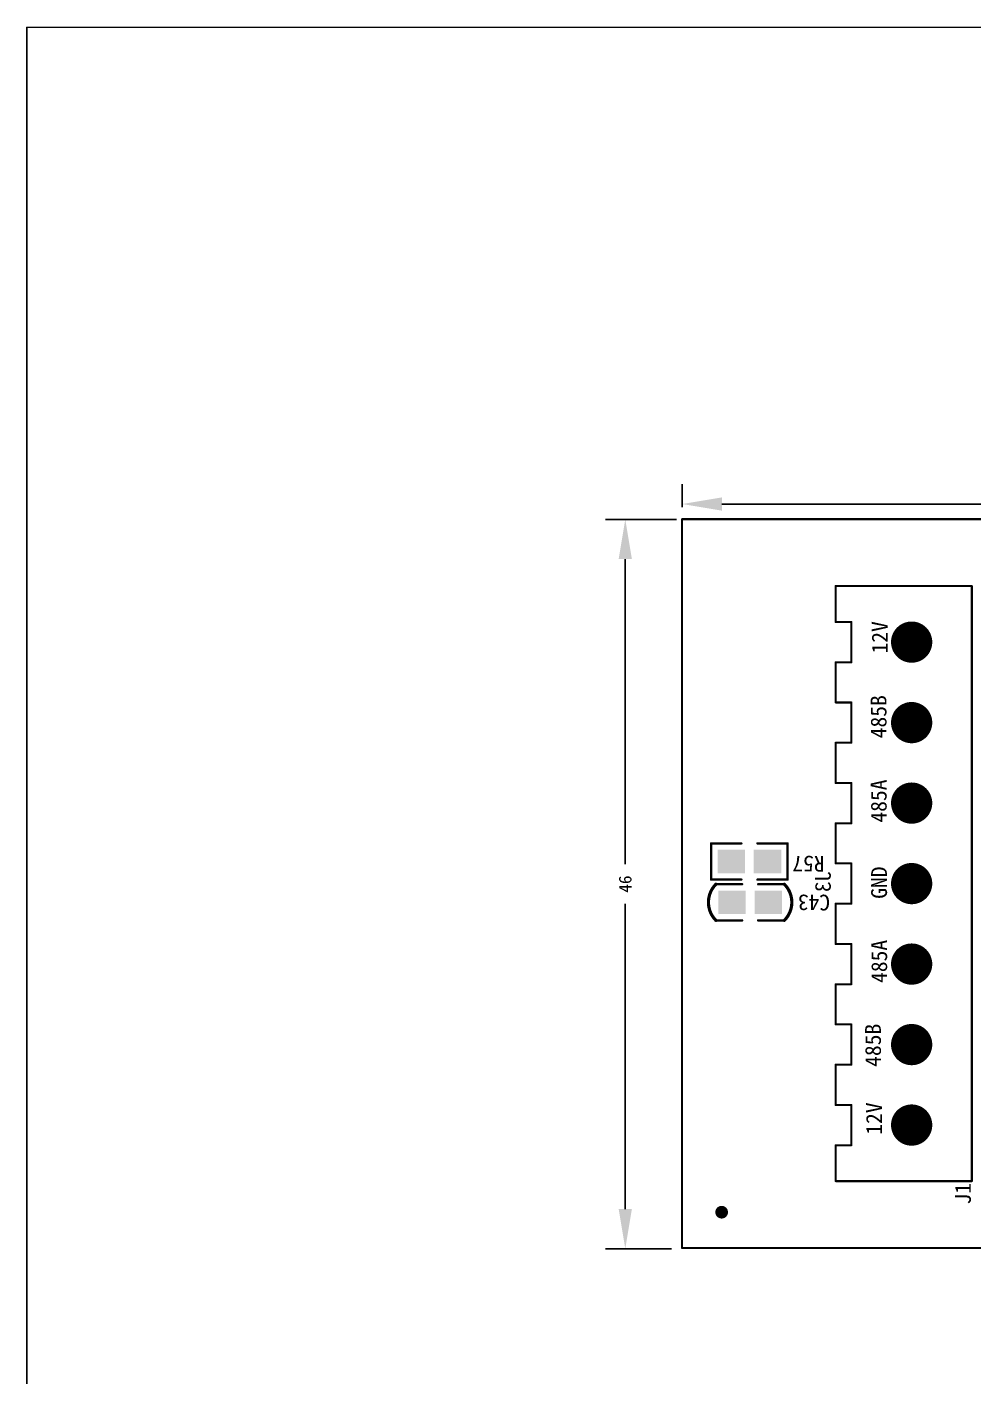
# Model space of a CAD drawing. Header units: millimetres. Extents: x 2043 to 2402, y 736 to 931.
# Drawn here: x 2042.6 to 2102.3, y 845.7 to 930.9 of the extents above; entities that cross this region are included whole.
import ezdxf

# ---------------------------------------------------------------- set-up
doc = ezdxf.new("R2010")
doc.units = ezdxf.units.MM
for name, color, linetype in [('BottomOverlay', 54, 'Continuous'), ('BottomSolder', 6, 'Continuous'), ('TopSolder', 216, 'Continuous')]:
    doc.layers.add(name, color=color, linetype=linetype)
doc.styles.get("Standard").update_dxf_attribs({"font": '', "height": 0.8})
doc.styles.get('Standard').set_extended_font_data('SimHei')
doc.dimstyles.new('ISO-25', dxfattribs={"dimtxt": 2.5, "dimasz": 2.5, "dimexe": 1.25, "dimexo": 0.625, "dimtad": 1, "dimtxsty": 'Standard', "dimcen": 2.5, "dimadec": 0, "dimazin": 0, "dimtfac": 1, "dimtmove": 0, "dimatfit": 3, "dimfxl": 1, "dimarcsym": 0})

# ---------------------------------------------------------------- blocks, each defined once
blk = doc.blocks.new('H______7_B_20')
at = {"layer": 'BottomOverlay', "const_width": 0.127}
for points in [[(-18.78, 4.8), (-16.51, 4.8)], [(-18.78, 1), (-18.78, 4.8)], [(-16.51, 3.8), (-16.51, 4.8)], [(-13.97, 4.8), (-11.43, 4.8)], [(-13.97, 3.8), (-13.97, 4.8)], [(-11.43, 3.8), (-11.43, 4.8)], [(-8.89, 4.8), (-6.35, 4.8)], [(-8.89, 3.8), (-8.89, 4.8)], [(-6.35, 3.8), (-6.35, 4.8)], [(-3.81, 4.8), (-1.27, 4.8)], [(-3.81, 3.8), (-3.81, 4.8)], [(-1.27, 3.8), (-1.27, 4.8)], [(1.27, 3.8), (1.27, 4.8)], [(1.27, 4.8), (3.81, 4.8)], [(3.81, 3.8), (3.81, 4.8)], [(6.35, 3.8), (6.35, 4.8)], [(6.35, 4.8), (8.89, 4.8)], [(8.89, 3.8), (8.89, 4.8)], [(11.43, 3.8), (11.43, 4.8)], [(11.43, 4.8), (13.97, 4.8)], [(13.97, 3.8), (13.97, 4.8)], [(16.51, 3.8), (16.51, 4.8)], [(16.51, 4.8), (18.78, 4.8)], [(16.51, 3.8), (16.51, 4.8)], [(18.78, -1), (18.78, 4.8)], [(-16.51, 3.8), (-13.97, 3.8)], [(-11.43, 3.8), (-8.89, 3.8)], [(-6.35, 3.8), (-3.81, 3.8)], [(-1.27, 3.8), (1.27, 3.8)], [(3.81, 3.8), (6.35, 3.8)], [(8.89, 3.8), (11.43, 3.8)], [(13.97, 3.8), (16.51, 3.8)], [(-18.78, -3.8), (-18.78, 1)], [(18.78, -3.8), (18.78, -1)], [(-18.78, -3.8), (18.78, -3.8)]]:
    blk.add_lwpolyline(points, dxfattribs=at)
at = {"layer": 'BottomOverlay', "const_width": 0.0635}
for points in [[(-18.812, 4.8, 1), (-18.748, 4.8, 1)], [(-18.812, 4.8, 1), (-18.748, 4.8, 1)], [(-16.542, 4.8, 1), (-16.478, 4.8, 1)], [(-16.542, 4.8, 1), (-16.478, 4.8, 1)], [(-14.002, 4.8, 1), (-13.938, 4.8, 1)], [(-14.002, 4.8, 1), (-13.938, 4.8, 1)], [(-11.462, 4.8, 1), (-11.398, 4.8, 1)], [(-11.462, 4.8, 1), (-11.398, 4.8, 1)], [(-8.922, 4.8, 1), (-8.858, 4.8, 1)], [(-8.922, 4.8, 1), (-8.858, 4.8, 1)], [(-6.382, 4.8, 1), (-6.318, 4.8, 1)], [(-6.382, 4.8, 1), (-6.318, 4.8, 1)], [(-3.842, 4.8, 1), (-3.778, 4.8, 1)], [(-3.842, 4.8, 1), (-3.778, 4.8, 1)], [(-1.302, 4.8, 1), (-1.238, 4.8, 1)], [(-1.302, 4.8, 1), (-1.238, 4.8, 1)], [(1.238, 4.8, 1), (1.302, 4.8, 1)], [(1.238, 4.8, 1), (1.302, 4.8, 1)], [(3.778, 4.8, 1), (3.842, 4.8, 1)], [(3.778, 4.8, 1), (3.842, 4.8, 1)], [(6.318, 4.8, 1), (6.382, 4.8, 1)], [(6.318, 4.8, 1), (6.382, 4.8, 1)], [(8.858, 4.8, 1), (8.922, 4.8, 1)], [(8.858, 4.8, 1), (8.922, 4.8, 1)], [(11.398, 4.8, 1), (11.462, 4.8, 1)], [(11.398, 4.8, 1), (11.462, 4.8, 1)], [(13.938, 4.8, 1), (14.002, 4.8, 1)], [(13.938, 4.8, 1), (14.002, 4.8, 1)], [(16.478, 4.8, 1), (16.542, 4.8, 1)], [(16.478, 4.8, 1), (16.542, 4.8, 1)], [(16.478, 4.8, 1), (16.542, 4.8, 1)], [(18.748, 4.8, 1), (18.812, 4.8, 1)], [(18.748, 4.8, 1), (18.812, 4.8, 1)], [(-16.542, 3.8, 1), (-16.478, 3.8, 1)], [(-16.542, 3.8, 1), (-16.478, 3.8, 1)], [(-14.002, 3.8, 1), (-13.938, 3.8, 1)], [(-14.002, 3.8, 1), (-13.938, 3.8, 1)], [(-11.462, 3.8, 1), (-11.398, 3.8, 1)], [(-11.462, 3.8, 1), (-11.398, 3.8, 1)], [(-8.922, 3.8, 1), (-8.858, 3.8, 1)], [(-8.922, 3.8, 1), (-8.858, 3.8, 1)], [(-6.382, 3.8, 1), (-6.318, 3.8, 1)], [(-6.382, 3.8, 1), (-6.318, 3.8, 1)], [(-3.842, 3.8, 1), (-3.778, 3.8, 1)], [(-3.842, 3.8, 1), (-3.778, 3.8, 1)], [(-1.302, 3.8, 1), (-1.238, 3.8, 1)], [(-1.302, 3.8, 1), (-1.238, 3.8, 1)], [(1.238, 3.8, 1), (1.302, 3.8, 1)], [(1.238, 3.8, 1), (1.302, 3.8, 1)], [(3.778, 3.8, 1), (3.842, 3.8, 1)], [(3.778, 3.8, 1), (3.842, 3.8, 1)], [(6.318, 3.8, 1), (6.382, 3.8, 1)], [(6.318, 3.8, 1), (6.382, 3.8, 1)], [(8.858, 3.8, 1), (8.922, 3.8, 1)], [(8.858, 3.8, 1), (8.922, 3.8, 1)], [(11.398, 3.8, 1), (11.462, 3.8, 1)], [(11.398, 3.8, 1), (11.462, 3.8, 1)], [(13.938, 3.8, 1), (14.002, 3.8, 1)], [(13.938, 3.8, 1), (14.002, 3.8, 1)], [(16.478, 3.8, 1), (16.542, 3.8, 1)], [(16.478, 3.8, 1), (16.542, 3.8, 1)], [(16.478, 3.8, 1), (16.542, 3.8, 1)], [(-18.812, 1, 1), (-18.748, 1, 1)], [(-18.812, 1, 1), (-18.748, 1, 1)], [(18.748, -1, 1), (18.812, -1, 1)], [(18.748, -1, 1), (18.812, -1, 1)], [(-18.812, -3.8, 1), (-18.748, -3.8, 1)], [(-18.812, -3.8, 1), (-18.748, -3.8, 1)], [(18.748, -3.8, 1), (18.812, -3.8, 1)], [(18.748, -3.8, 1), (18.812, -3.8, 1)]]:
    blk.add_lwpolyline(points, format="xyb", close=True, dxfattribs=at)
at = {"layer": 'BottomSolder', "const_width": 1.302}
for points in [[(-15.891, 0, 1), (-14.589, 0, 1)], [(-10.811, 0, 1), (-9.509, 0, 1)], [(-5.731, 0, 1), (-4.429, 0, 1)], [(-0.651, 0, 1), (0.651, 0, 1)], [(4.429, 0, 1), (5.731, 0, 1)], [(9.509, 0, 1), (10.811, 0, 1)], [(14.589, 0, 1), (15.891, 0, 1)]]:
    blk.add_lwpolyline(points, format="xyb", close=True, dxfattribs=at)
at = {"layer": 'TopSolder', "const_width": 1.302}
for points in [[(-15.891, 0, 1), (-14.589, 0, 1)], [(-10.811, 0, 1), (-9.509, 0, 1)], [(-5.731, 0, 1), (-4.429, 0, 1)], [(-0.651, 0, 1), (0.651, 0, 1)], [(4.429, 0, 1), (5.731, 0, 1)], [(9.509, 0, 1), (10.811, 0, 1)], [(14.589, 0, 1), (15.891, 0, 1)]]:
    blk.add_lwpolyline(points, format="xyb", close=True, dxfattribs=at)
blk = doc.blocks.new('0805C_B_73')
at = {"layer": 'BottomOverlay', "const_width": 0.2}
for points in [[(-2.159, -1.143, -0.414214), (-2.159, 1.143)], [(2.159, 1.143, -0.414214), (2.159, -1.143)]]:
    blk.add_lwpolyline(points, format="xyb", dxfattribs=at)
at = {"layer": 'BottomOverlay'}
for points, const_width in [([(-2.209, 1.143, 1), (-2.109, 1.143, 1)], 0.1), ([(-2.197, 1.143, 1), (-2.121, 1.143, 1)], 0.075), ([(-0.546, 1.143, 1), (-0.47, 1.143, 1)], 0.075), ([(0.47, 1.143, 1), (0.546, 1.143, 1)], 0.075), ([(2.109, 1.143, 1), (2.209, 1.143, 1)], 0.1), ([(2.121, 1.143, 1), (2.197, 1.143, 1)], 0.075), ([(-2.209, -1.143, 1), (-2.109, -1.143, 1)], 0.1), ([(-2.197, -1.143, 1), (-2.121, -1.143, 1)], 0.075), ([(-0.546, -1.143, 1), (-0.47, -1.143, 1)], 0.075), ([(0.47, -1.143, 1), (0.546, -1.143, 1)], 0.075), ([(2.109, -1.143, 1), (2.209, -1.143, 1)], 0.1), ([(2.121, -1.143, 1), (2.197, -1.143, 1)], 0.075)]:
    blk.add_lwpolyline(points, format="xyb", close=True, dxfattribs=dict(at, const_width=const_width))
at = {"layer": 'BottomOverlay', "const_width": 0.15}
for points in [[(-0.508, 1.143), (-2.159, 1.143)], [(2.159, 1.143), (0.508, 1.143)], [(-0.508, -1.143), (-2.159, -1.143)], [(2.159, -1.143), (0.508, -1.143)]]:
    blk.add_lwpolyline(points, dxfattribs=at)
at = {"layer": 'BottomSolder'}
for points in [[(-2.007, -0.737), (-0.279, -0.737), (-2.007, 0.737), (-0.279, 0.737)], [(0.279, -0.737), (2.007, -0.737), (0.279, 0.737), (2.007, 0.737)]]:
    blk.add_solid(points, dxfattribs=at)
blk = doc.blocks.new('0805_B_116')
at = {"layer": 'BottomOverlay', "const_width": 0.15}
for points in [[(-0.508, 1.143), (-2.413, 1.143)], [(-2.413, -1.143), (-2.413, 1.143)], [(2.413, 1.143), (0.508, 1.143)], [(2.413, -1.143), (2.413, 1.143)], [(-0.508, -1.143), (-2.413, -1.143)], [(2.413, -1.143), (0.508, -1.143)]]:
    blk.add_lwpolyline(points, dxfattribs=at)
at = {"layer": 'BottomOverlay', "const_width": 0.075}
for points in [[(-2.451, 1.143, 1), (-2.375, 1.143, 1)], [(-2.451, 1.143, 1), (-2.375, 1.143, 1)], [(-0.546, 1.143, 1), (-0.47, 1.143, 1)], [(0.47, 1.143, 1), (0.546, 1.143, 1)], [(2.375, 1.143, 1), (2.451, 1.143, 1)], [(2.375, 1.143, 1), (2.451, 1.143, 1)], [(-2.451, -1.143, 1), (-2.375, -1.143, 1)], [(-2.451, -1.143, 1), (-2.375, -1.143, 1)], [(-0.546, -1.143, 1), (-0.47, -1.143, 1)], [(0.47, -1.143, 1), (0.546, -1.143, 1)], [(2.375, -1.143, 1), (2.451, -1.143, 1)], [(2.375, -1.143, 1), (2.451, -1.143, 1)]]:
    blk.add_lwpolyline(points, format="xyb", close=True, dxfattribs=at)
at = {"layer": 'BottomSolder'}
for points in [[(-2.007, -0.737), (-0.279, -0.737), (-2.007, 0.737), (-0.279, 0.737)], [(0.279, -0.737), (2.007, -0.737), (0.279, 0.737), (2.007, 0.737)]]:
    blk.add_solid(points, dxfattribs=at)
blk = doc.blocks.new('*D209')
at = {"color": 0, "lineweight": -2}
for p, q in [((2083.974, 900.615), (2083.974, 902.065)), ((2298.979, 900.45), (2298.979, 902.065)), ((2086.474, 900.815), (2189.899, 900.815)), ((2296.479, 900.815), (2193.054, 900.815))]:
    blk.add_line(p, q, dxfattribs=at)
at = {"color": 0}
for points in [[(2086.474, 901.232), (2086.474, 900.398), (2083.974, 900.815)], [(2296.479, 901.232), (2296.479, 900.398), (2298.979, 900.815)]]:
    blk.add_solid(points, dxfattribs=at)
at = {"layer": 'Defpoints', "color": 0}
for p in [(2298.979, 900.815), (2083.974, 899.99), (2298.979, 899.825)]:
    blk.add_point(p, dxfattribs=at)
at = {"color": 0, "insert": (2191.477, 900.815), "char_height": 0.8, "attachment_point": 5}
blk.add_mtext('215', dxfattribs=at)
blk = doc.blocks.new('*D210')
at = {"color": 0, "lineweight": -2}
for p, q in [((2083.612, 899.843), (2079.123, 899.843)), ((2080.373, 897.343), (2080.373, 878.083)), ((2080.373, 856.315), (2080.373, 875.575)), ((2083.283, 853.815), (2079.123, 853.815))]:
    blk.add_line(p, q, dxfattribs=at)
at = {"color": 0}
for points in [[(2079.956, 897.343), (2080.79, 897.343), (2080.373, 899.843)], [(2079.956, 856.315), (2080.79, 856.315), (2080.373, 853.815)]]:
    blk.add_solid(points, dxfattribs=at)
at = {"layer": 'Defpoints', "color": 0}
for p in [(2084.237, 899.843), (2080.373, 853.815), (2083.908, 853.815)]:
    blk.add_point(p, dxfattribs=at)
at = {"color": 0, "insert": (2080.373, 876.829), "char_height": 0.8, "attachment_point": 5, "rotation": 90}
blk.add_mtext('46', dxfattribs=at)

msp = doc.modelspace()

# ---------------------------------------------------------------- linework, layer by layer
at = {"linetype": 'Continuous'}
msp.add_lwpolyline([(2042.597, 930.921), (2401.653, 930.875), (2401.653, 735.65), (2042.597, 735.65)], close=True, dxfattribs=at)
at = {"color": 7, "const_width": 0.128}
for points in [[(2298.955, 899.859), (2083.954, 899.859)], [(2083.954, 899.859), (2083.954, 853.865)], [(2083.954, 899.859), (2083.954, 853.865)], [(2298.955, 853.865), (2083.954, 853.865)]]:
    msp.add_lwpolyline(points, dxfattribs=at)
at = {"color": 7}
for points, const_width in [([(2083.954, 899.891, -1), (2083.954, 899.827, -1)], 0.0638), ([(2083.954, 899.891, -1), (2083.954, 899.827, -1)], 0.0638), ([(2083.954, 899.891, -1), (2083.954, 899.827, -1)], 0.0638), ([(2086.458, 856.32, -1), (2086.458, 855.92, -1)], 0.4), ([(2083.954, 853.897, -1), (2083.954, 853.833, -1)], 0.0638), ([(2083.954, 853.897, -1), (2083.954, 853.833, -1)], 0.0638), ([(2083.954, 853.897, -1), (2083.954, 853.833, -1)], 0.0638)]:
    msp.add_lwpolyline(points, format="xyb", close=True, dxfattribs=dict(at, const_width=const_width))

# ---------------------------------------------------------------- block references
at = {"color": 7, "xscale": -1}
for name, p, rotation in [('H______7_B_20', (2098.455, 876.859), 90), ('0805_B_116', (2088.211, 878.254), 180), ('0805C_B_73', (2088.257, 875.678), 180)]:
    msp.add_blockref(name, p, dxfattribs=dict(at, rotation=rotation))

# ---------------------------------------------------------------- texts
at = {"color": 7}
for s, rotation, p in [('12V', 90, (2096.935, 891.379)), ('485B', 90, (2096.865, 886.029)), ('485A', 90, (2096.875, 880.709)), ('R57', 180, (2092.961, 878.61)), ('GND', 90, (2096.897, 875.899)), ('C43', 180, (2093.312, 876.161)), ('485A', 90, (2096.905, 870.589)), ('485B', 90, (2096.515, 865.294)), ('12V', 90, (2096.575, 861.009)), ('J1', 90, (2102.192, 856.607))]:
    msp.add_text(s, height=1, rotation=rotation, dxfattribs=at).set_placement(p)
at = {"color": 7, "text_generation_flag": 2}
msp.add_text('J3', height=1, rotation=90, dxfattribs=at).set_placement((2093.349, 877.672))

# ---------------------------------------------------------------- dimensions: what is measured, and where the dimension line sits
dim = msp.add_linear_dim(base=(2298.979, 900.815), p1=(2083.974, 899.99), p2=(2298.979, 899.825), dimstyle='ISO-25', override={"dimtad": 0, "dimdec": 1})
dim.commit()
dim.dimension.update_dxf_attribs({"geometry": '*D209', "text_midpoint": (2191.477, 900.815)})
dim = msp.add_linear_dim(base=(2080.373, 853.815), p1=(2084.237, 899.843), p2=(2083.908, 853.815), angle=90, dimstyle='ISO-25', override={"dimtad": 0, "dimdec": 1})
dim.commit()
dim.dimension.update_dxf_attribs({"geometry": '*D210', "text_midpoint": (2080.373, 876.829)})

doc.saveas('drawing.dxf')
